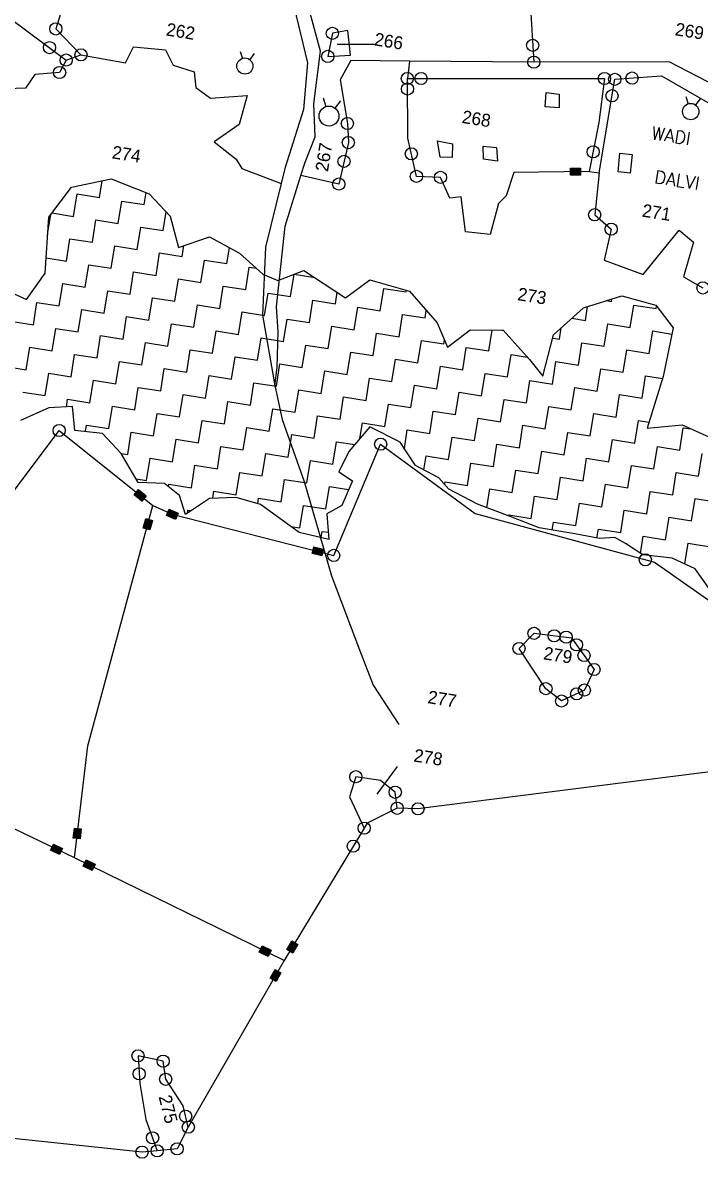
# Model space of a CAD drawing. Header units: metres. Extents: x 318079 to 324759, y 1863980 to 1868406.
# Drawn here: x 321571 to 322063, y 1864453 to 1865278 of the extents above; entities that cross this region are included whole.
import ezdxf

# ---------------------------------------------------------------- set-up
doc = ezdxf.new("R2010")
doc.units = ezdxf.units.M
for name, color, linetype in [('LINE_WATER', 4, 'Continuous'), ('OFF', 1, 'Continuous'), ('OTHERS', 1, 'Continuous'), ('POLY_HATCH', 12, 'Continuous'), ('POLY_PARCEL', 6, 'Continuous'), ('POLY_WATER', 4, 'Continuous'), ('TEXT_MAPIN', 7, 'Continuous'), ('TEXT_PARCEL', 7, 'Continuous'), ('V_BOUND_LINE', 7, 'Continuous')]:
    doc.layers.add(name, color=color, linetype=linetype)
doc.styles.get("Standard").update_dxf_attribs({"font": 'simplex.shx'})
doc.styles.add('TEXT_MAP', font='')
doc.styles.get('TEXT_MAP').set_extended_font_data('Kruti Dev 050')
doc.dimstyles.get("Standard").update_dxf_attribs({"dimtxt": 0.18, "dimasz": 0.18, "dimexe": 0.18, "dimexo": 0.0625, "dimgap": 0.09, "dimtad": 0, "dimtih": 1, "dimtoh": 1, "dimdec": 4, "dimzin": 0, "dimdsep": 46, "dimtxsty": 'Standard', "dimcen": 0.09, "dimadec": 0, "dimazin": 0, "dimtfac": 1, "dimtdec": 4, "dimtofl": 0, "dimtmove": 0, "dimatfit": 3, "dimfxl": 1, "dimtolj": 1, "dimtzin": 0, "dimarcsym": 0})

msp = doc.modelspace()

# ---------------------------------------------------------------- hatches: boundary and pattern name
for points in [[(321976.08, 1865167.26), (321976.02, 1865172.25), (321968.8, 1865172.17), (321968.86, 1865167.17)], [(321657.66, 1864930.41), (321660.79, 1864934.31), (321655.15, 1864938.82), (321652.03, 1864934.93)], [(321677.45, 1864924.64), (321675.41, 1864920.09), (321681.99, 1864917.13), (321684.04, 1864921.68)], [(321665.31, 1864916.48), (321660.49, 1864917.78), (321658.6, 1864910.81), (321663.42, 1864909.5)], [(321782.54, 1864897.26), (321781.31, 1864892.42), (321788.3, 1864890.64), (321789.54, 1864895.48)], [(321607.84, 1864685.75), (321612.8, 1864685.15), (321613.66, 1864692.32), (321608.7, 1864692.92)], [(321593.44, 1864681.38), (321591.27, 1864676.88), (321597.77, 1864673.74), (321599.95, 1864678.24)], [(321621.55, 1864662.17), (321623.75, 1864666.66), (321617.26, 1864669.83), (321615.06, 1864665.34)], [(321749.32, 1864599.72), (321751.52, 1864604.21), (321745.03, 1864607.38), (321742.83, 1864602.89)], [(321770.88, 1864608.42), (321766.6, 1864611), (321762.86, 1864604.82), (321767.14, 1864602.24)], [(321758.63, 1864587.77), (321754.3, 1864590.26), (321750.7, 1864584), (321755.03, 1864581.51)]]:
    msp.add_hatch(color=256).paths.add_polyline_path(points)

# ---------------------------------------------------------------- linework, layer by layer
for points in [[(321728.89, 1865257.07), (321730.59, 1865251.98)], [(321739.1, 1865255.45), (321735.91, 1865251.13)], [(322052.53, 1865224.18), (322054.25, 1865219.01)], [(321789.15, 1865223.21), (321791.24, 1865216.94)], [(321801.74, 1865221.22), (321797.81, 1865215.9)], [(322062.9, 1865222.54), (322059.67, 1865218.15)]]:
    msp.add_lwpolyline(points)
for points in [[(321968.8, 1865172.17), (321976.02, 1865172.25), (321976.08, 1865167.26), (321968.86, 1865167.17)], [(321655.15, 1864938.82), (321660.79, 1864934.31), (321657.66, 1864930.41), (321652.03, 1864934.93)], [(321681.99, 1864917.13), (321675.41, 1864920.09), (321677.45, 1864924.64), (321684.04, 1864921.68)], [(321658.6, 1864910.81), (321660.49, 1864917.78), (321665.31, 1864916.48), (321663.42, 1864909.5)], [(321788.3, 1864890.64), (321781.31, 1864892.42), (321782.54, 1864897.26), (321789.54, 1864895.48)], [(321613.66, 1864692.32), (321612.8, 1864685.15), (321607.84, 1864685.75), (321608.7, 1864692.92)], [(321597.77, 1864673.74), (321591.27, 1864676.88), (321593.44, 1864681.38), (321599.95, 1864678.24)], [(321617.26, 1864669.83), (321623.75, 1864666.66), (321621.55, 1864662.17), (321615.06, 1864665.34)], [(321745.03, 1864607.38), (321751.52, 1864604.21), (321749.32, 1864599.72), (321742.83, 1864602.89)], [(321762.86, 1864604.82), (321766.6, 1864611), (321770.88, 1864608.42), (321767.14, 1864602.24)], [(321750.7, 1864584), (321754.3, 1864590.26), (321758.63, 1864587.77), (321755.03, 1864581.51)]]:
    msp.add_lwpolyline(points, close=True)
for centre, radius in [((321595.21, 1865273.36), 4.42), ((321795.96, 1865270.18), 4.42), ((321941.38, 1865261.47), 4.42), ((321590.6, 1865259.79), 4.42), ((321613.44, 1865254.6), 4.42), ((321792.59, 1865253.42), 4.42), ((321602.71, 1865250.77), 4.42), ((321732.44, 1865246.41), 5.86), ((321942.14, 1865249.24), 4.42), ((321597.9, 1865241.67), 4.42), ((321850.39, 1865237.35), 4.42), ((321860.33, 1865237.35), 4.42), ((321993.46, 1865237.35), 4.42), ((322000.97, 1865236.77), 4.42), ((322013.53, 1865237.67), 4.42), ((321850.46, 1865229.76), 4.42), ((321999, 1865224.85), 4.42), ((321793.52, 1865210.07), 7.23), ((322056.13, 1865213.36), 5.96), ((321806.85, 1865204.73), 4.42), ((321807.56, 1865190.81), 4.42), ((321853.3, 1865182.67), 4.42), ((321985.25, 1865184.12), 4.42), ((321804.4, 1865177.2), 4.42), ((321856.96, 1865166.3), 4.42), ((321874.51, 1865165.58), 4.42), ((321800.58, 1865160.71), 4.42), ((321986.4, 1865138.42), 4.42), ((321998.38, 1865127.98), 4.42), ((322065, 1865085.27), 4.42), ((321597.57, 1864981.78), 4.42), ((321831.01, 1864971.83), 4.42), ((321796.93, 1864891.02), 4.42), ((322023.16, 1864887.81), 4.42), ((321942.35, 1864834.44), 4.42), ((321957.03, 1864832.64), 4.42), ((321965.62, 1864831.59), 4.42), ((321931.49, 1864823.37), 4.42), ((321973.2, 1864826.09), 4.42), ((321978.67, 1864818.36), 4.42), ((321985.94, 1864808.11), 4.42), ((321951, 1864794.22), 4.42), ((321973.3, 1864790.54), 4.42), ((321978.91, 1864793.24), 4.42), ((321962.39, 1864785.28), 4.42), ((321812.95, 1864730.29), 4.42), ((321841.6, 1864719), 4.42), ((321843.04, 1864707.38), 4.42), ((321858.12, 1864706.96), 4.42), ((321819.04, 1864692.95), 4.42), ((321811.13, 1864679.86), 4.42), ((321654.85, 1864527.59), 4.42), ((321673.07, 1864523.66), 4.42), ((321655.67, 1864514.57), 4.42), ((321674.92, 1864510.56), 4.42), ((321689.4, 1864483.81), 4.42), ((321691.37, 1864475.76), 4.42), ((321665.42, 1864468.04), 4.42), ((321657.76, 1864457.59), 4.42), ((321668.77, 1864458.64), 4.42), ((321683.19, 1864460.01), 4.42)]:
    msp.add_circle(centre, radius)
at = {"layer": 'LINE_WATER'}
for p, q in [((321754.08, 1865014.4), (321759.39, 1864989.65)), ((321759.39, 1864989.65), (321775.51, 1864944.78)), ((321775.51, 1864944.78), (321786.28, 1864907.27)), ((321786.28, 1864907.27), (321795.21, 1864876.16)), ((321795.21, 1864876.16), (321815.63, 1864822.47)), ((321815.63, 1864822.47), (321825.61, 1864796.68)), ((321825.61, 1864796.68), (321844.13, 1864768.32))]:
    msp.add_line(p, q, dxfattribs=at)
at = {"layer": 'OFF'}
msp.add_line((321852.04, 1865249.89), (321850.39, 1865237.35), dxfattribs=at)
at = {"layer": 'OTHERS'}
for p, q in [((321950.45, 1865216.7), (321951.21, 1865227.28)), ((321951.21, 1865227.28), (321960.58, 1865226.02)), ((321960.58, 1865226.02), (321960.59, 1865216.01)), ((321960.59, 1865216.01), (321950.45, 1865216.7)), ((321872.25, 1865191.98), (321883.11, 1865190.03)), ((321874.28, 1865180.28), (321872.25, 1865191.98)), ((321883.11, 1865190.03), (321882.9, 1865180.05)), ((321905.37, 1865188.11), (321915.03, 1865187.26)), ((321905.7, 1865178.72), (321905.37, 1865188.11)), ((321915.03, 1865187.26), (321915.74, 1865177.36)), ((322003.38, 1865169.63), (322004.6, 1865183.1)), ((322004.6, 1865183.1), (322013.57, 1865182.13)), ((321882.9, 1865180.05), (321874.28, 1865180.28)), ((321915.74, 1865177.36), (321905.7, 1865178.72)), ((322013.57, 1865182.13), (322012.12, 1865168.7)), ((321982.41, 1865169.83), (321989.74, 1865168.91)), ((322012.12, 1865168.7), (322003.38, 1865169.63))]:
    msp.add_line(p, q, dxfattribs=at)
at = {"layer": 'POLY_HATCH'}
for p, q in [((321590.09, 1865136.69), (321606.65, 1865158.55)), ((321606.65, 1865158.55), (321635.44, 1865164.39)), ((321635.44, 1865164.39), (321662.95, 1865153.66)), ((321662.95, 1865153.66), (321678.18, 1865137.5)), ((321587.33, 1865095.88), (321590.09, 1865136.69)), ((321678.18, 1865137.5), (321684.32, 1865114.74)), ((321684.32, 1865114.74), (321706.66, 1865122.27)), ((321706.66, 1865122.27), (321728.62, 1865110.41)), ((321728.62, 1865110.41), (321745.37, 1865095.35)), ((321573.91, 1865076.88), (321587.33, 1865095.88)), ((321745.37, 1865095.35), (321756.37, 1865090.59)), ((321756.37, 1865090.59), (321775.33, 1865097.98)), ((321775.33, 1865097.98), (321805.43, 1865078.13)), ((321547.92, 1865088.71), (321573.91, 1865076.88)), ((321805.43, 1865078.13), (321823.26, 1865091.07)), ((321823.26, 1865091.07), (321851.84, 1865082.86)), ((321851.84, 1865082.86), (321872.04, 1865059.88)), ((321978.2, 1865070.91), (322006.09, 1865079.57)), ((322006.09, 1865079.57), (322030.84, 1865072.63)), ((321956.61, 1865051.19), (321978.2, 1865070.91)), ((322030.84, 1865072.63), (322043.36, 1865056.23)), ((321872.04, 1865059.88), (321879.65, 1865042.24)), ((321879.65, 1865042.24), (321896.07, 1865054.73)), ((321896.07, 1865054.73), (321919.89, 1865054.65)), ((321919.89, 1865054.65), (321938.99, 1865033.18)), ((321948.85, 1865021.23), (321956.61, 1865051.19)), ((322043.36, 1865056.23), (322036.07, 1865020.84)), ((321938.99, 1865033.18), (321948.85, 1865021.23)), ((322036.07, 1865020.84), (322024.45, 1864983.44)), ((321590, 1864998.22), (321569.41, 1864989.07)), ((321607.27, 1864999.17), (321590, 1864998.22)), ((321608.89, 1864981.81), (321607.27, 1864999.17)), ((321823.17, 1864984.45), (321807.89, 1864966.41)), ((321845.23, 1864973.25), (321823.17, 1864984.45)), ((322024.45, 1864983.44), (322050, 1864985.77)), ((322050, 1864985.77), (322074.13, 1864974.91)), ((321629.02, 1864979.63), (321608.89, 1864981.81)), ((321642.5, 1864965.09), (321629.02, 1864979.63)), ((321856.33, 1864956.4), (321845.23, 1864973.25)), ((321654.94, 1864944.01), (321642.5, 1864965.09)), ((321807.89, 1864966.41), (321800.54, 1864951.82)), ((321800.54, 1864951.82), (321810.58, 1864945.2)), ((321873.36, 1864947.33), (321856.33, 1864956.4)), ((321673.98, 1864943.34), (321654.94, 1864944.01)), ((321685.01, 1864934.56), (321673.98, 1864943.34)), ((321810.58, 1864945.2), (321802.71, 1864927.33)), ((321880.46, 1864939.17), (321873.36, 1864947.33)), ((321901.22, 1864928.17), (321880.46, 1864939.17)), ((321689.21, 1864920.81), (321685.01, 1864934.56)), ((321706.83, 1864932.44), (321689.21, 1864920.81)), ((321726.07, 1864933.09), (321706.83, 1864932.44)), ((321743.72, 1864927.95), (321726.07, 1864933.09)), ((321771.75, 1864907.75), (321743.72, 1864927.95)), ((321802.71, 1864927.33), (321792.02, 1864921.31)), ((321925, 1864919.37), (321901.22, 1864928.17)), ((321792.02, 1864921.31), (321793.43, 1864902.64)), ((321946.17, 1864910.99), (321925, 1864919.37)), ((321971.99, 1864906.57), (321946.17, 1864910.99)), ((321793.43, 1864902.64), (321771.75, 1864907.75)), ((321989.96, 1864903.39), (321971.99, 1864906.57)), ((322001.13, 1864903.97), (321989.96, 1864903.39)), ((322008.85, 1864899.73), (322001.13, 1864903.97)), ((322021.29, 1864891.39), (322008.85, 1864899.73)), ((322042.74, 1864889), (322021.29, 1864891.39)), ((322059.32, 1864881.35), (322042.74, 1864889)), ((322075.21, 1864858.71), (322059.32, 1864881.35))]:
    msp.add_line(p, q, dxfattribs=at)
at = {"layer": 'POLY_HATCH', "linetype": 'Continuous'}
for p, q in [((321626.86, 1865150.93), (321628.77, 1865163.04)), ((321608.01, 1865137.23), (321610.58, 1865153.51)), ((321610.58, 1865153.51), (321626.86, 1865150.93)), ((321659.4, 1865145.78), (321660.78, 1865154.51)), ((321640.55, 1865132.08), (321643.13, 1865148.36)), ((321643.13, 1865148.36), (321659.4, 1865145.78)), ((321589.23, 1865123.98), (321591.55, 1865138.61)), ((321592.38, 1865139.71), (321608.01, 1865137.23)), ((321621.71, 1865118.39), (321624.28, 1865134.66)), ((321624.28, 1865134.66), (321640.55, 1865132.08)), ((321673.1, 1865126.93), (321675.26, 1865140.6)), ((321654.25, 1865113.24), (321656.83, 1865129.51)), ((321656.83, 1865129.51), (321673.1, 1865126.93)), ((321602.86, 1865104.69), (321605.43, 1865120.96)), ((321605.43, 1865120.96), (321621.71, 1865118.39)), ((321705.35, 1865121.83), (321705.64, 1865121.78)), ((321705.64, 1865121.78), (321705.67, 1865121.93)), ((321635.4, 1865099.54), (321637.98, 1865115.81)), ((321637.98, 1865115.81), (321654.25, 1865113.24)), ((321667.95, 1865094.39), (321670.52, 1865110.66)), ((321670.52, 1865110.66), (321686.8, 1865108.08)), ((321686.8, 1865108.08), (321688.05, 1865115.99)), ((321719.34, 1865102.93), (321721.16, 1865114.44)), ((321588.08, 1865107.03), (321602.86, 1865104.69)), ((321616.55, 1865085.84), (321619.13, 1865102.11)), ((321619.13, 1865102.11), (321635.4, 1865099.54)), ((321700.49, 1865089.24), (321703.07, 1865105.51)), ((321703.07, 1865105.51), (321719.34, 1865102.93)), ((321733.04, 1865084.09), (321735.61, 1865100.36)), ((321735.61, 1865100.36), (321740.69, 1865099.55)), ((321649.1, 1865080.69), (321651.67, 1865096.96)), ((321651.67, 1865096.96), (321667.95, 1865094.39)), ((321681.64, 1865075.54), (321684.22, 1865091.81)), ((321684.22, 1865091.81), (321700.49, 1865089.24)), ((321765.58, 1865078.93), (321768.15, 1865095.18)), ((321768.2, 1865095.2), (321783.14, 1865092.84)), ((321583.89, 1865091.01), (321584.01, 1865090.99)), ((321584.01, 1865090.99), (321584.05, 1865091.24)), ((321597.71, 1865072.15), (321600.28, 1865088.42)), ((321600.28, 1865088.42), (321616.55, 1865085.84)), ((321630.25, 1865066.99), (321632.83, 1865083.27)), ((321632.83, 1865083.27), (321649.1, 1865080.69)), ((321714.19, 1865070.39), (321716.76, 1865086.66)), ((321716.76, 1865086.66), (321733.04, 1865084.09)), ((321830.67, 1865068.63), (321833.25, 1865084.91)), ((321833.25, 1865084.91), (321849.52, 1865082.33)), ((321849.52, 1865082.33), (321849.7, 1865083.47)), ((321662.8, 1865061.84), (321665.37, 1865078.12)), ((321665.37, 1865078.12), (321681.64, 1865075.54)), ((321746.73, 1865065.24), (321749.31, 1865081.51)), ((321749.31, 1865081.51), (321765.58, 1865078.93)), ((321779.28, 1865060.09), (321781.85, 1865076.36)), ((321781.85, 1865076.36), (321798.13, 1865073.78)), ((321798.13, 1865073.78), (321799.44, 1865082.08)), ((321994.7, 1865076.03), (321998.55, 1865075.42)), ((321998.55, 1865075.42), (321998.85, 1865077.32)), ((321578.86, 1865058.45), (321581.43, 1865074.72)), ((321581.43, 1865074.72), (321597.71, 1865072.15)), ((321611.4, 1865053.3), (321613.98, 1865069.57)), ((321613.98, 1865069.57), (321630.25, 1865066.99)), ((321695.34, 1865056.69), (321697.92, 1865072.96)), ((321697.92, 1865072.96), (321714.19, 1865070.39)), ((321727.89, 1865051.54), (321730.46, 1865067.81)), ((321730.46, 1865067.81), (321746.73, 1865065.24)), ((321811.82, 1865054.94), (321814.4, 1865071.21)), ((321814.4, 1865071.21), (321830.67, 1865068.63)), ((321863.22, 1865063.48), (321864.08, 1865068.93)), ((321979.7, 1865061.73), (321981.3, 1865071.87)), ((322012.24, 1865056.57), (322014.82, 1865072.85)), ((322014.82, 1865072.85), (322031.09, 1865070.27)), ((322031.09, 1865070.27), (322031.36, 1865071.96)), ((321562.59, 1865061.02), (321578.86, 1865058.45)), ((321643.95, 1865048.15), (321646.52, 1865064.42)), ((321646.52, 1865064.42), (321662.8, 1865061.84)), ((321676.49, 1865043), (321679.07, 1865059.27)), ((321679.07, 1865059.27), (321695.34, 1865056.69)), ((321760.43, 1865046.39), (321763.01, 1865062.66)), ((321763.01, 1865062.66), (321779.28, 1865060.09)), ((321844.37, 1865049.79), (321846.94, 1865066.06)), ((321846.94, 1865066.06), (321863.22, 1865063.48)), ((321969.85, 1865063.28), (321979.7, 1865061.73)), ((321993.4, 1865042.88), (321995.97, 1865059.15)), ((321995.97, 1865059.15), (322012.24, 1865056.57)), ((321592.56, 1865039.6), (321595.13, 1865055.87)), ((321595.13, 1865055.87), (321611.4, 1865053.3)), ((321625.1, 1865034.45), (321627.68, 1865050.72)), ((321627.68, 1865050.72), (321643.95, 1865048.15)), ((321709.04, 1865037.84), (321711.61, 1865054.12)), ((321711.61, 1865054.12), (321727.89, 1865051.54)), ((321792.98, 1865041.24), (321795.55, 1865057.51)), ((321795.55, 1865057.51), (321811.82, 1865054.94)), ((321825.52, 1865036.09), (321828.1, 1865052.36)), ((321828.1, 1865052.36), (321844.37, 1865049.79)), ((321909.46, 1865039.48), (321911.86, 1865054.68)), ((321919, 1865054.65), (321920.03, 1865054.49)), ((321960.85, 1865048.03), (321962.15, 1865056.25)), ((322025.94, 1865037.73), (322028.52, 1865054)), ((322028.52, 1865054), (322042.44, 1865051.8)), ((321573.71, 1865025.9), (321576.28, 1865042.18)), ((321576.28, 1865042.18), (321592.56, 1865039.6)), ((321657.65, 1865029.3), (321660.22, 1865045.57)), ((321660.22, 1865045.57), (321676.49, 1865043)), ((321741.58, 1865032.69), (321744.16, 1865048.97)), ((321744.16, 1865048.97), (321760.43, 1865046.39)), ((321774.13, 1865027.54), (321776.7, 1865043.81)), ((321776.7, 1865043.81), (321792.98, 1865041.24)), ((321858.07, 1865030.94), (321860.64, 1865047.21)), ((321860.64, 1865047.21), (321876.91, 1865044.63)), ((321876.91, 1865044.63), (321877.37, 1865047.52)), ((321890.61, 1865025.79), (321893.19, 1865042.06)), ((321893.19, 1865042.06), (321909.46, 1865039.48)), ((321955.99, 1865048.8), (321960.85, 1865048.03)), ((321974.55, 1865029.18), (321977.12, 1865045.45)), ((321977.12, 1865045.45), (321993.4, 1865042.88)), ((321606.25, 1865020.75), (321608.83, 1865037.02)), ((321608.83, 1865037.02), (321625.1, 1865034.45)), ((321690.19, 1865024.15), (321692.77, 1865040.42)), ((321692.77, 1865040.42), (321709.04, 1865037.84)), ((321722.74, 1865019), (321725.31, 1865035.27)), ((321725.31, 1865035.27), (321741.58, 1865032.69)), ((321806.67, 1865022.39), (321809.25, 1865038.66)), ((321809.25, 1865038.66), (321825.52, 1865036.09)), ((321923.16, 1865020.64), (321925.73, 1865036.91)), ((321925.73, 1865036.91), (321937.3, 1865035.08)), ((322007.09, 1865024.03), (322009.67, 1865040.3)), ((322009.67, 1865040.3), (322025.94, 1865037.73)), ((321557.44, 1865028.48), (321573.71, 1865025.9)), ((321638.8, 1865015.6), (321641.37, 1865031.87)), ((321641.37, 1865031.87), (321657.65, 1865029.3)), ((321671.34, 1865010.45), (321673.92, 1865026.72)), ((321673.92, 1865026.72), (321690.19, 1865024.15)), ((321755.28, 1865013.85), (321757.86, 1865030.12)), ((321757.86, 1865030.12), (321774.13, 1865027.54)), ((321839.22, 1865017.24), (321841.79, 1865033.51)), ((321841.79, 1865033.51), (321858.07, 1865030.94)), ((321871.76, 1865012.09), (321874.34, 1865028.36)), ((321874.34, 1865028.36), (321890.61, 1865025.79)), ((321955.7, 1865015.48), (321958.28, 1865031.76)), ((321958.28, 1865031.76), (321974.55, 1865029.18)), ((321988.24, 1865010.33), (321990.82, 1865026.61)), ((321990.82, 1865026.61), (322007.09, 1865024.03)), ((321587.4, 1865007.06), (321589.98, 1865023.33)), ((321589.98, 1865023.33), (321606.25, 1865020.75)), ((321619.95, 1865001.9), (321622.53, 1865018.18)), ((321622.53, 1865018.18), (321638.8, 1865015.6)), ((321703.89, 1865005.3), (321706.46, 1865021.57)), ((321706.46, 1865021.57), (321722.74, 1865019)), ((321787.82, 1865008.69), (321790.4, 1865024.97)), ((321790.4, 1865024.97), (321806.67, 1865022.39)), ((321820.37, 1865003.54), (321822.95, 1865019.82)), ((321822.95, 1865019.82), (321839.22, 1865017.24)), ((321904.31, 1865006.94), (321906.88, 1865023.21)), ((321906.88, 1865023.21), (321923.16, 1865020.64)), ((321936.85, 1865001.79), (321939.43, 1865018.06)), ((321939.43, 1865018.06), (321955.7, 1865015.48)), ((322020.79, 1865005.18), (322023.37, 1865021.45)), ((322023.37, 1865021.45), (322035.66, 1865019.51)), ((321571.13, 1865009.63), (321587.4, 1865007.06)), ((321652.49, 1864996.75), (321655.07, 1865013.03)), ((321655.07, 1865013.03), (321671.34, 1865010.45)), ((321736.43, 1865000.15), (321739.01, 1865016.42)), ((321739.01, 1865016.42), (321755.28, 1865013.85)), ((321768.98, 1864995), (321771.55, 1865011.27)), ((321771.55, 1865011.27), (321787.82, 1865008.69)), ((321852.91, 1864998.39), (321855.49, 1865014.66)), ((321855.49, 1865014.66), (321871.76, 1865012.09)), ((321885.46, 1864993.24), (321888.03, 1865009.51)), ((321888.03, 1865009.51), (321904.31, 1865006.94)), ((321969.4, 1864996.64), (321971.97, 1865012.91)), ((321971.97, 1865012.91), (321988.24, 1865010.33)), ((321602.8, 1864998.92), (321603.68, 1865004.48)), ((321603.68, 1865004.48), (321619.95, 1865001.9)), ((321685.04, 1864991.6), (321687.61, 1865007.87)), ((321687.61, 1865007.87), (321703.89, 1865005.3)), ((321717.58, 1864986.45), (321720.16, 1865002.72)), ((321720.16, 1865002.72), (321736.43, 1865000.15)), ((321801.52, 1864989.85), (321804.1, 1865006.12)), ((321804.1, 1865006.12), (321820.37, 1865003.54)), ((321834.07, 1864984.7), (321836.64, 1865000.97)), ((321836.64, 1865000.97), (321852.91, 1864998.39)), ((321918, 1864988.09), (321920.58, 1865004.36)), ((321920.58, 1865004.36), (321936.85, 1865001.79)), ((322001.94, 1864991.49), (322004.52, 1865007.76)), ((322004.52, 1865007.76), (322020.79, 1865005.18)), ((321633.65, 1864983.06), (321636.22, 1864999.33)), ((321636.22, 1864999.33), (321652.49, 1864996.75)), ((321666.19, 1864977.91), (321668.77, 1864994.18)), ((321668.77, 1864994.18), (321685.04, 1864991.6)), ((321750.13, 1864981.3), (321752.7, 1864997.57)), ((321752.7, 1864997.57), (321768.98, 1864995)), ((321866.61, 1864979.54), (321869.19, 1864995.82)), ((321869.19, 1864995.82), (321885.46, 1864993.24)), ((321950.55, 1864982.94), (321953.12, 1864999.21)), ((321953.12, 1864999.21), (321969.4, 1864996.64)), ((321983.09, 1864977.79), (321985.67, 1864994.06)), ((321985.67, 1864994.06), (322001.94, 1864991.49)), ((321616.64, 1864980.97), (321617.37, 1864985.63)), ((321617.37, 1864985.63), (321633.65, 1864983.06)), ((321698.74, 1864972.75), (321701.31, 1864989.03)), ((321701.31, 1864989.03), (321717.58, 1864986.45)), ((321782.67, 1864976.15), (321785.25, 1864992.42)), ((321785.25, 1864992.42), (321801.52, 1864989.85)), ((321816.01, 1864976), (321817.79, 1864987.27)), ((321817.79, 1864987.27), (321834.07, 1864984.7)), ((321899.16, 1864974.39), (321901.73, 1864990.67)), ((321901.73, 1864990.67), (321918, 1864988.09)), ((321931.7, 1864969.24), (321934.28, 1864985.51)), ((321934.28, 1864985.51), (321950.55, 1864982.94)), ((322015.64, 1864972.64), (322018.21, 1864988.91)), ((322018.21, 1864988.91), (322025.78, 1864987.71)), ((321647.34, 1864964.21), (321649.92, 1864980.48)), ((321649.92, 1864980.48), (321666.19, 1864977.91)), ((321731.28, 1864967.6), (321733.86, 1864983.88)), ((321733.86, 1864983.88), (321750.13, 1864981.3)), ((321763.83, 1864962.45), (321766.4, 1864978.72)), ((321766.4, 1864978.72), (321782.67, 1864976.15)), ((321848.22, 1864968.71), (321850.34, 1864982.12)), ((321850.34, 1864982.12), (321866.61, 1864979.54)), ((321880.31, 1864960.7), (321882.88, 1864976.97)), ((321882.88, 1864976.97), (321899.16, 1864974.39)), ((321964.25, 1864964.09), (321966.82, 1864980.36)), ((321966.82, 1864980.36), (321983.09, 1864977.79)), ((322048.18, 1864967.49), (322050.76, 1864983.76)), ((322050.76, 1864983.76), (322056.48, 1864982.85)), ((321679.89, 1864959.06), (321682.46, 1864975.33)), ((321682.46, 1864975.33), (321698.74, 1864972.75)), ((321712.43, 1864953.91), (321715.01, 1864970.18)), ((321715.01, 1864970.18), (321731.28, 1864967.6)), ((321796.37, 1864957.3), (321798.95, 1864973.57)), ((321798.95, 1864973.57), (321812.18, 1864971.48)), ((321912.85, 1864955.55), (321915.43, 1864971.82)), ((321915.43, 1864971.82), (321931.7, 1864969.24)), ((321996.79, 1864958.94), (321999.37, 1864975.21)), ((321999.37, 1864975.21), (322015.64, 1864972.64)), ((322029.34, 1864953.79), (322031.91, 1864970.06)), ((322031.91, 1864970.06), (322048.18, 1864967.49)), ((321642.58, 1864964.96), (321647.34, 1864964.21)), ((321661.04, 1864945.36), (321663.62, 1864961.63)), ((321663.62, 1864961.63), (321679.89, 1864959.06)), ((321744.98, 1864948.76), (321747.55, 1864965.03)), ((321747.55, 1864965.03), (321763.83, 1864962.45)), ((321777.52, 1864943.6), (321780.1, 1864959.88)), ((321780.1, 1864959.88), (321796.37, 1864957.3)), ((321862.43, 1864953.15), (321864.04, 1864963.27)), ((321864.04, 1864963.27), (321880.31, 1864960.7)), ((321945.4, 1864950.39), (321947.97, 1864966.67)), ((321947.97, 1864966.67), (321964.25, 1864964.09)), ((321977.94, 1864945.24), (321980.52, 1864961.52)), ((321980.52, 1864961.52), (321996.79, 1864958.94)), ((322061.88, 1864948.64), (322064.46, 1864964.91)), ((321693.59, 1864940.21), (321696.16, 1864956.48)), ((321696.16, 1864956.48), (321712.43, 1864953.91)), ((321726.13, 1864935.06), (321728.71, 1864951.33)), ((321728.71, 1864951.33), (321744.98, 1864948.76)), ((321894.01, 1864941.85), (321896.58, 1864958.12)), ((321896.58, 1864958.12), (321912.85, 1864955.55)), ((321926.55, 1864936.7), (321929.13, 1864952.97)), ((321929.13, 1864952.97), (321945.4, 1864950.39)), ((322010.49, 1864940.09), (322013.06, 1864956.36)), ((322013.06, 1864956.36), (322029.34, 1864953.79)), ((321653.44, 1864946.56), (321661.04, 1864945.36)), ((321758.67, 1864929.91), (321761.25, 1864946.18)), ((321761.25, 1864946.18), (321777.52, 1864943.6)), ((321877.45, 1864942.63), (321877.73, 1864944.42)), ((321877.73, 1864944.42), (321894.01, 1864941.85)), ((321959.09, 1864931.55), (321961.67, 1864947.82)), ((321961.67, 1864947.82), (321977.94, 1864945.24)), ((322043.03, 1864934.94), (322045.61, 1864951.21)), ((322045.61, 1864951.21), (322061.88, 1864948.64)), ((321677.02, 1864940.92), (321677.31, 1864942.79)), ((321677.31, 1864942.79), (321693.59, 1864940.21)), ((321709.05, 1864932.52), (321709.86, 1864937.63)), ((321709.86, 1864937.63), (321726.13, 1864935.06)), ((321791.22, 1864924.76), (321793.8, 1864941.03)), ((321793.8, 1864941.03), (321807.77, 1864938.82)), ((321908.12, 1864925.62), (321910.28, 1864939.27)), ((321910.28, 1864939.27), (321926.55, 1864936.7)), ((321991.64, 1864926.4), (321994.22, 1864942.67)), ((321994.22, 1864942.67), (322010.49, 1864940.09)), ((322024.18, 1864921.24), (322026.76, 1864937.52)), ((322026.76, 1864937.52), (322043.03, 1864934.94)), ((321741.77, 1864928.51), (321742.4, 1864932.48)), ((321742.4, 1864932.48), (321758.67, 1864929.91)), ((321772.37, 1864911.06), (321774.95, 1864927.33)), ((321774.95, 1864927.33), (321791.22, 1864924.76)), ((321940.25, 1864917.85), (321942.82, 1864934.12)), ((321942.82, 1864934.12), (321959.09, 1864931.55)), ((321972.79, 1864912.7), (321975.37, 1864928.97)), ((321975.37, 1864928.97), (321991.64, 1864926.4)), ((322056.73, 1864916.09), (322059.3, 1864932.37)), ((322059.3, 1864932.37), (322071.16, 1864930.49)), ((321690.67, 1864921.78), (321691.01, 1864923.94)), ((321691.01, 1864923.94), (321693.38, 1864923.56)), ((321923.87, 1864919.79), (321923.97, 1864920.43)), ((321923.97, 1864920.43), (321940.25, 1864917.85)), ((322005.34, 1864907.55), (322007.91, 1864923.82)), ((322007.91, 1864923.82), (322024.18, 1864921.24)), ((322037.88, 1864902.4), (322040.46, 1864918.67)), ((322040.46, 1864918.67), (322056.73, 1864916.09)), ((321765.69, 1864912.12), (321772.37, 1864911.06)), ((321955.59, 1864909.38), (321956.52, 1864915.27)), ((321956.52, 1864915.27), (321972.79, 1864912.7)), ((321988.05, 1864903.73), (321989.06, 1864910.12)), ((321989.06, 1864910.12), (322005.34, 1864907.55)), ((321787.92, 1864903.94), (321788.64, 1864908.48)), ((321788.64, 1864908.48), (321793.04, 1864907.79)), ((322019.64, 1864892.5), (322021.61, 1864904.97)), ((322021.61, 1864904.97), (322037.88, 1864902.4)), ((322051.78, 1864884.83), (322054.15, 1864899.82)), ((322054.15, 1864899.82), (322070.43, 1864897.25))]:
    msp.add_line(p, q, dxfattribs=at)
at = {"layer": 'POLY_PARCEL'}
for p, q in [((321937.54, 1865322.93), (321942.14, 1865249.24)), ((321609.6, 1865320.16), (321595.21, 1865273.36)), ((321560.92, 1865281.92), (321602.71, 1865250.77)), ((321595.21, 1865273.36), (321613.44, 1865254.6)), ((321795.96, 1865270.18), (321792.59, 1865253.42)), ((321807.26, 1865272.28), (321795.96, 1865270.18)), ((321809.19, 1865254.39), (321807.26, 1865272.28)), ((321645.75, 1865248.77), (321651.67, 1865260.34)), ((321651.67, 1865260.34), (321674.69, 1865258.14)), ((321674.69, 1865258.14), (321680.41, 1865247.13)), ((321602.71, 1865250.77), (321597.9, 1865241.67)), ((321602.71, 1865250.77), (321613.44, 1865254.6)), ((321613.44, 1865254.6), (321645.75, 1865248.77)), ((321792.59, 1865253.42), (321809.19, 1865254.39)), ((321809.32, 1865250.39), (321801.71, 1865236.48)), ((321852.04, 1865249.89), (321809.32, 1865250.39)), ((321579.85, 1865240.19), (321573.24, 1865230.41)), ((321597.9, 1865241.67), (321579.85, 1865240.19)), ((321680.41, 1865247.13), (321695.51, 1865242.09)), ((321695.51, 1865242.09), (321696.86, 1865230.82)), ((321801.71, 1865236.48), (321806.85, 1865204.73)), ((321850.75, 1865194.04), (321850.39, 1865237.35)), ((321573.24, 1865230.41), (321550.96, 1865229.61)), ((321696.86, 1865230.82), (321707.54, 1865222.99)), ((321707.54, 1865222.99), (321734.12, 1865225.04)), ((321734.12, 1865225.04), (321728.39, 1865204.05)), ((321728.39, 1865204.05), (321710.23, 1865191.29)), ((321806.85, 1865204.73), (321807.56, 1865190.81)), ((321710.23, 1865191.29), (321726.06, 1865178.68)), ((321807.56, 1865190.81), (321800.58, 1865160.71)), ((321856.96, 1865166.3), (321850.75, 1865194.04)), ((321726.06, 1865178.68), (321730.16, 1865171.9)), ((321730.16, 1865171.9), (321758.79, 1865161.08)), ((321800.58, 1865160.71), (321773.06, 1865166.91)), ((321874.51, 1865165.58), (321856.96, 1865166.3)), ((321927.78, 1865169.2), (321922.14, 1865152.16)), ((321982.41, 1865169.83), (321927.78, 1865169.2)), ((321989.74, 1865168.91), (321986.4, 1865138.42)), ((321881.23, 1865150.4), (321874.51, 1865165.58)), ((321889.35, 1865151.47), (321881.23, 1865150.4)), ((321892.67, 1865125.95), (321889.35, 1865151.47)), ((321922.14, 1865152.16), (321916.54, 1865146.58)), ((321916.54, 1865146.58), (321910.62, 1865123.99)), ((321986.4, 1865138.42), (321998.38, 1865127.98)), ((321910.62, 1865123.99), (321892.67, 1865125.95)), ((321998.38, 1865127.98), (321993.19, 1865105.31)), ((322021.49, 1865094.96), (322047.69, 1865127.12)), ((322047.69, 1865127.12), (322058.1, 1865118.53)), ((322058.1, 1865118.53), (322050.89, 1865093.24)), ((321993.19, 1865105.31), (322021.49, 1865094.96)), ((322050.89, 1865093.24), (322065, 1865085.27)), ((321529.55, 1864891.16), (321597.57, 1864981.78)), ((321597.57, 1864981.78), (321665.63, 1864927.22)), ((321796.93, 1864891.02), (321831.01, 1864971.83)), ((321831.01, 1864971.83), (321899.51, 1864921.43)), ((321618.4, 1864752.63), (321665.63, 1864927.22)), ((321665.63, 1864927.22), (321679.72, 1864920.89)), ((321679.72, 1864920.89), (321796.93, 1864891.02)), ((321899.51, 1864921.43), (322029.78, 1864886.01)), ((322029.78, 1864886.01), (322103.99, 1864833.96)), ((321931.49, 1864823.37), (321942.35, 1864834.44)), ((321942.35, 1864834.44), (321969.64, 1864831.1)), ((321969.64, 1864831.1), (321985.94, 1864808.11)), ((321951, 1864794.22), (321931.49, 1864823.37)), ((321985.94, 1864808.11), (321978.91, 1864793.24)), ((321962.39, 1864785.28), (321951, 1864794.22)), ((321978.91, 1864793.24), (321962.39, 1864785.28)), ((321608.61, 1864671.27), (321618.4, 1864752.63)), ((321608.61, 1864671.27), (321465.71, 1864740.36)), ((321812.95, 1864730.29), (321808.43, 1864715.64)), ((321830.93, 1864727.45), (321812.95, 1864730.29)), ((321841.6, 1864719), (321830.93, 1864727.45)), ((321808.43, 1864715.64), (321819.04, 1864692.95)), ((321843.04, 1864707.38), (321841.6, 1864719)), ((321760.95, 1864596.82), (321608.61, 1864671.27)), ((321673.07, 1864523.66), (321654.85, 1864527.59)), ((321654.85, 1864527.59), (321656.12, 1864507.53)), ((321674.92, 1864510.56), (321673.07, 1864523.66)), ((321656.12, 1864507.53), (321660.63, 1864481.46)), ((321687.57, 1864491.31), (321674.92, 1864510.56)), ((321691.37, 1864475.76), (321687.57, 1864491.31)), ((321660.63, 1864481.46), (321668.77, 1864458.64))]:
    msp.add_line(p, q, dxfattribs=at)
at = {"layer": 'POLY_WATER'}
for p, q in [((321767.96, 1865289.9), (321777.9, 1865248.78)), ((321787.38, 1865257.13), (321778.48, 1865290.18)), ((321782.56, 1865218.95), (321787.38, 1865257.13)), ((321777.9, 1865248.78), (321774.98, 1865214.92)), ((321942.14, 1865249.24), (321852.04, 1865249.89)), ((322040.57, 1865249.43), (321942.14, 1865249.24)), ((322124, 1865206.17), (322040.57, 1865249.43)), ((321850.39, 1865237.35), (321993.46, 1865237.35)), ((321993.46, 1865237.35), (321989.48, 1865205.33)), ((321989.74, 1865168.91), (322000.97, 1865236.77)), ((322000.97, 1865236.77), (322035.01, 1865239.21)), ((322035.01, 1865239.21), (322121.99, 1865188.94)), ((321783.39, 1865194.97), (321782.56, 1865218.95)), ((321774.98, 1865214.92), (321761.47, 1865171.91)), ((321989.48, 1865205.33), (321982.41, 1865169.83)), ((321776.11, 1865176.65), (321783.39, 1865194.97)), ((321773.06, 1865166.91), (321776.11, 1865176.65)), ((321761.47, 1865171.91), (321758.79, 1865161.08)), ((321761.56, 1865130.16), (321773.06, 1865166.91)), ((321758.79, 1865161.08), (321747.31, 1865114.77)), ((321755.34, 1865071.63), (321761.56, 1865130.16)), ((321747.31, 1865114.77), (321745.25, 1865065.57)), ((321756.51, 1865053.56), (321755.34, 1865071.63)), ((321745.25, 1865065.57), (321754.08, 1865014.4)), ((321755.77, 1865027.39), (321756.51, 1865053.56)), ((321754.08, 1865014.4), (321755.77, 1865027.39))]:
    msp.add_line(p, q, dxfattribs=at)
at = {"layer": 'V_BOUND_LINE'}
for p, q in [((322107.45, 1864738.51), (321858.12, 1864706.96)), ((321843.04, 1864707.38), (321821.26, 1864696.63)), ((321843.21, 1864707.46), (321843.04, 1864707.38)), ((321858.12, 1864706.96), (321843.21, 1864707.46)), ((321821.26, 1864696.63), (321819.04, 1864692.95)), ((321819.04, 1864692.95), (321760.95, 1864596.82)), ((321760.95, 1864596.82), (321691.37, 1864475.76)), ((321691.37, 1864475.76), (321683.19, 1864460.01)), ((321657.76, 1864457.59), (321523.51, 1864471.85)), ((321668.77, 1864458.64), (321657.76, 1864457.59)), ((321683.19, 1864460.01), (321668.77, 1864458.64))]:
    msp.add_line(p, q, dxfattribs=at)

# ---------------------------------------------------------------- texts
at = {"layer": 'TEXT_MAPIN'}
for s, p in [('WADI', (322027.05, 1865193.35)), ('DALVI', (322029.28, 1865161.53))]:
    msp.add_text(s, height=9.34, rotation=351.00617, dxfattribs=at).set_placement(p)
at = {"layer": 'TEXT_PARCEL', "style": 'TEXT_MAP'}
for s, rotation, p in [('262', 351.00617, (321674.78, 1865268.65)), ('269', 351.00617, (322044.27, 1865268.8)), ('266', 351.00617, (321825.89, 1865261.49)), ('268', 351.00617, (321889.55, 1865205.19)), ('267', 81.00617, (321792.72, 1865169.23)), ('274', 351.00617, (321635.44, 1865179.43)), ('271', 351.00617, (322020.36, 1865137.13)), ('273', 351.00617, (321929.92, 1865076.43)), ('279', 351.00617, (321948.73, 1864815.6)), ('277', 351.00617, (321864.67, 1864783.8)), ('278', 351.00617, (321854.58, 1864741.39)), ('275', 283.95048, (321669.75, 1864497.89))]:
    msp.add_text(s, height=9.34, rotation=rotation, dxfattribs=at).set_placement(p)

# ---------------------------------------------------------------- leaders
for points in [[(321826.65, 1865262), (321799.46, 1865262.05)], [(321843.01, 1864737.64), (321828.19, 1864717.52)]]:
    msp.add_leader(points, dimstyle='Standard', override={"dimtxt": 2.5, "dimasz": 2.5, "dimexe": 1.25, "dimexo": 0.625, "dimgap": 0.625, "dimtad": 1, "dimtih": 0, "dimtoh": 0, "dimzin": 8, "dimcen": 2.5, "dimtofl": 1})

doc.saveas('drawing.dxf')
